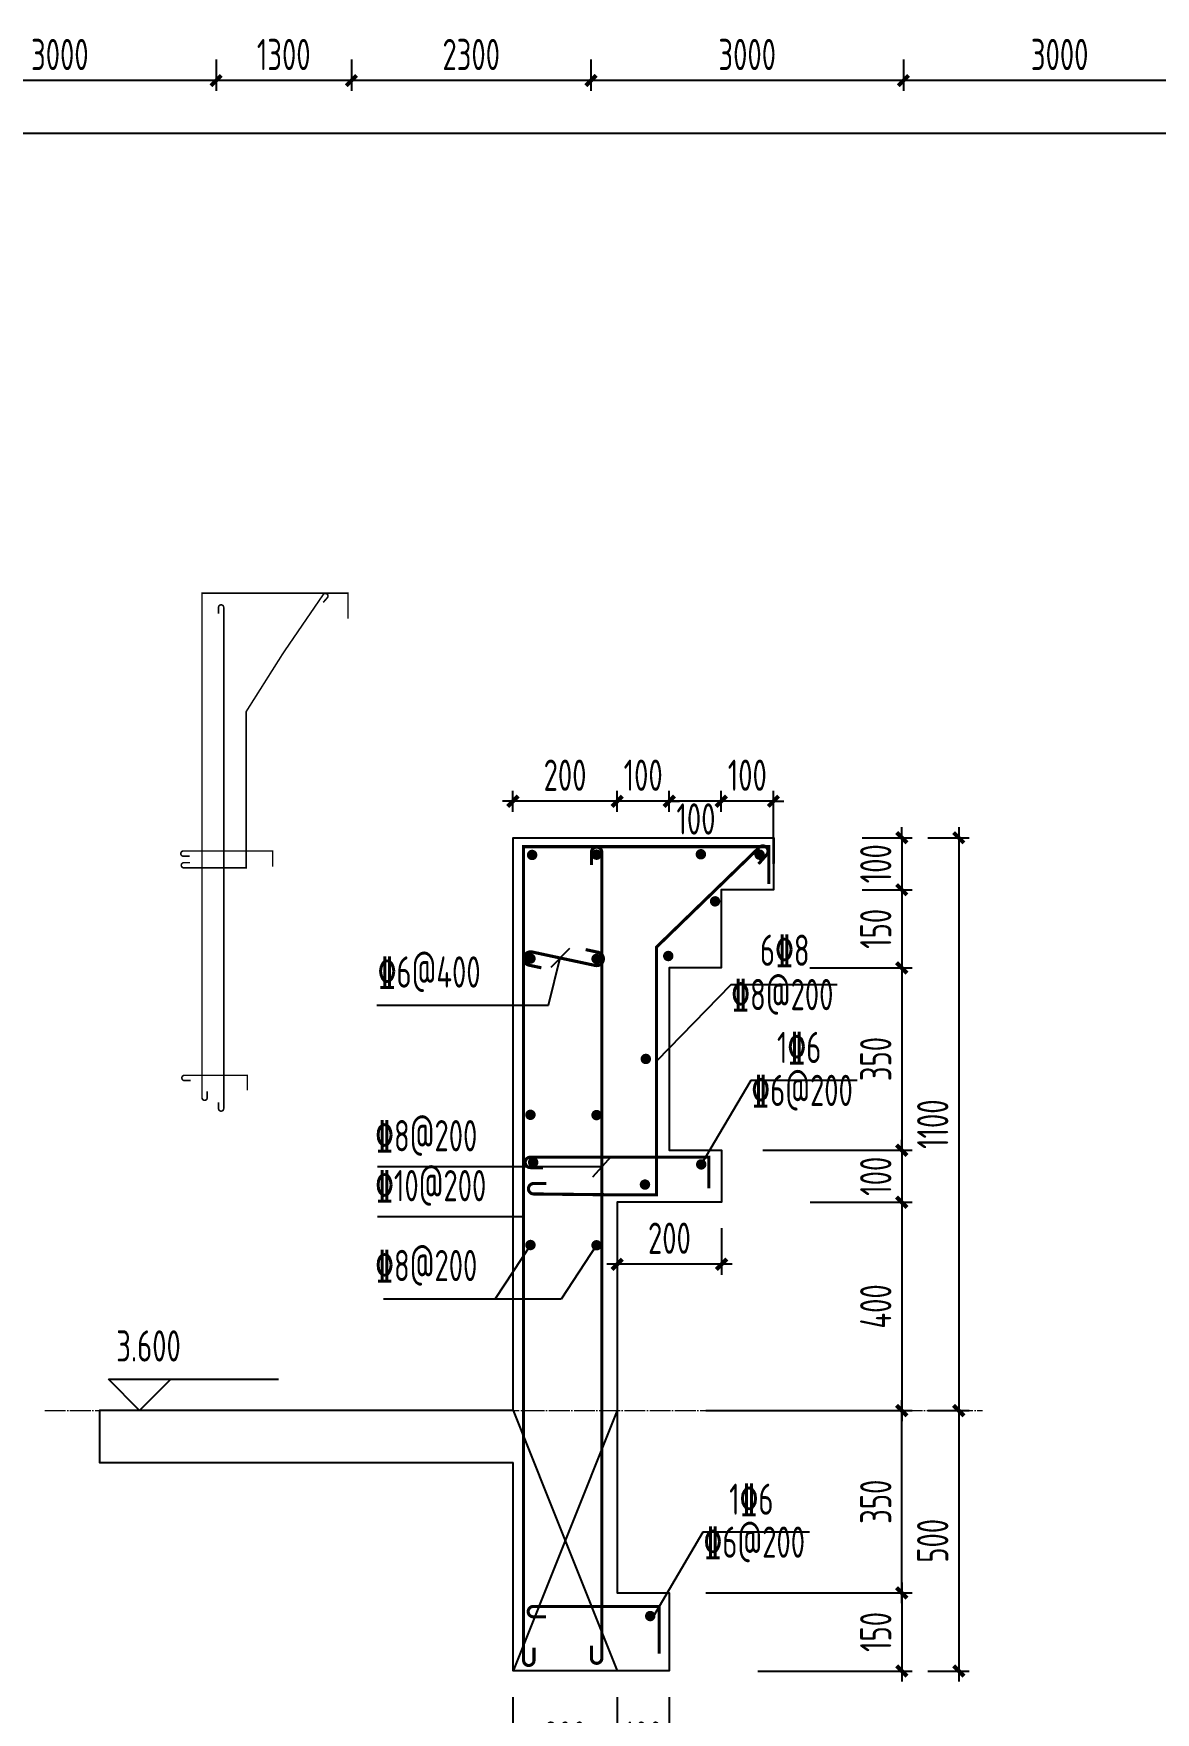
# Model space of a CAD drawing. Extents: x 580289 to 1106878, y -144605 to 78052.
# Drawn here: x 669234 to 680005, y -53187 to -37069 of the extents above; entities that cross this region are included whole.
import ezdxf
from ezdxf.enums import TextEntityAlignment as Align

# ---------------------------------------------------------------- set-up
doc = ezdxf.new("R2010")
doc.units = 0
doc.header["$LTSCALE"] = 100
doc.linetypes.add('DOTE', pattern=[2.42, 2, -0.2, 0.02, -0.2])
doc.layers.get('0').update_dxf_attribs({"linetype": 'CONTINUOUS'})
doc.layers.get('Defpoints').update_dxf_attribs({"linetype": 'CONTINUOUS'})
for name, color, linetype in [('DIM', 3, 'CONTINUOUS'), ('DIM_ELEV', 3, 'CONTINUOUS'), ('TEXT', 2, 'CONTINUOUS'), ('大样$0$REIN', 1, 'CONTINUOUS')]:
    doc.layers.add(name, color=color, linetype=linetype)
for name, color, linetype, lineweight in [('DOTE', 8, 'DOTE', 9), ('REIN', 6, 'CONTINUOUS', 18), ('WALL', 7, 'CONTINUOUS', 25)]:
    doc.layers.add(name, color=color, linetype=linetype, lineweight=lineweight)
doc.styles.get("Standard").update_dxf_attribs({"font": 'tssdeng.shx', "width": 0.7, "bigfont": 'tssdchn.shx'})
doc.styles.add('TSSD_Dimension', font='Tssdeng.shx', dxfattribs={"width": 0.7, "bigfont": 'tssdchn.shx'})
doc.dimstyles.new('TSSD_100_100', dxfattribs={"dimtxt": 300, "dimasz": 100, "dimexe": 100, "dimexo": 250, "dimgap": 100, "dimtad": 1, "dimdec": 0, "dimzin": 0, "dimdsep": 46, "dimtxsty": 'TSSD_Dimension', "dimblk": 'ARCHTICK', "dimcen": 0, "dimdle": 100, "dimclrt": 7, "dimadec": 0, "dimazin": 0, "dimtfac": 1, "dimtdec": 0, "dimtix": 1, "dimtmove": 2, "dimatfit": 3, "dimfxl": 1, "dimtolj": 1, "dimtzin": 0, "dimarcsym": 0})

# ---------------------------------------------------------------- blocks, each defined once
blk = doc.blocks.new('_ArchTick')
at = {"color": 0, "linetype": 'ByBlock', "const_width": 0.4}
blk.add_lwpolyline([(-0.5, -0.5), (0.5, 0.5)], dxfattribs=at)
blk = doc.blocks.new('*D1453')
at = {"layer": 'Defpoints', "color": 0}
for p in [(677586, -37069), (680586, -37069), (677586, -37520)]:
    blk.add_point(p, dxfattribs=at)
at = {"layer": 'DIM', "color": 0, "lineweight": -2}
for p, q in [((677586, -37319), (677586, -37620)), ((680586, -37319), (680586, -37620)), ((680686, -37520), (677486, -37520))]:
    blk.add_line(p, q, dxfattribs=at)
at = {"layer": 'DIM', "color": 0, "lineweight": -2, "xscale": 100, "yscale": 100, "zscale": 100, "rotation": 180}
blk.add_blockref('_ArchTick', (677586, -37520), dxfattribs=at)
at = {"layer": 'DIM', "color": 0, "lineweight": -2, "xscale": 100, "yscale": 100, "zscale": 100}
blk.add_blockref('_ArchTick', (680586, -37520), dxfattribs=at)
at = {"layer": 'DIM', "color": 7, "insert": (679086, -37270), "char_height": 300, "attachment_point": 5, "style": 'TSSD_Dimension'}
blk.add_mtext('\\A1;3000', dxfattribs=at)
blk = doc.blocks.new('*D1454')
at = {"layer": 'Defpoints', "color": 0}
for p in [(674586, -37069), (677586, -37069), (674586, -37520)]:
    blk.add_point(p, dxfattribs=at)
at = {"layer": 'DIM', "color": 0, "lineweight": -2}
for p, q in [((674586, -37319), (674586, -37620)), ((677586, -37319), (677586, -37620)), ((677686, -37520), (674486, -37520))]:
    blk.add_line(p, q, dxfattribs=at)
at = {"layer": 'DIM', "color": 0, "lineweight": -2, "xscale": 100, "yscale": 100, "zscale": 100, "rotation": 180}
blk.add_blockref('_ArchTick', (674586, -37520), dxfattribs=at)
at = {"layer": 'DIM', "color": 0, "lineweight": -2, "xscale": 100, "yscale": 100, "zscale": 100}
blk.add_blockref('_ArchTick', (677586, -37520), dxfattribs=at)
at = {"layer": 'DIM', "color": 7, "insert": (676086, -37270), "char_height": 300, "attachment_point": 5, "style": 'TSSD_Dimension'}
blk.add_mtext('\\A1;3000', dxfattribs=at)
blk = doc.blocks.new('*D1455')
at = {"layer": 'Defpoints', "color": 0}
for p in [(672286, -37069), (674586, -37069), (672286, -37520)]:
    blk.add_point(p, dxfattribs=at)
at = {"layer": 'DIM', "color": 0, "lineweight": -2}
for p, q in [((672286, -37319), (672286, -37620)), ((674586, -37319), (674586, -37620)), ((674686, -37520), (672186, -37520))]:
    blk.add_line(p, q, dxfattribs=at)
at = {"layer": 'DIM', "color": 0, "lineweight": -2, "xscale": 100, "yscale": 100, "zscale": 100, "rotation": 180}
blk.add_blockref('_ArchTick', (672286, -37520), dxfattribs=at)
at = {"layer": 'DIM', "color": 0, "lineweight": -2, "xscale": 100, "yscale": 100, "zscale": 100}
blk.add_blockref('_ArchTick', (674586, -37520), dxfattribs=at)
at = {"layer": 'DIM', "color": 7, "insert": (673436, -37270), "char_height": 300, "attachment_point": 5, "style": 'TSSD_Dimension'}
blk.add_mtext('\\A1;2300', dxfattribs=at)
blk = doc.blocks.new('*D1456')
at = {"layer": 'Defpoints', "color": 0}
for p in [(670986, -37069), (672286, -37069), (670986, -37520)]:
    blk.add_point(p, dxfattribs=at)
at = {"layer": 'DIM', "color": 0, "lineweight": -2}
for p, q in [((670986, -37319), (670986, -37620)), ((672286, -37319), (672286, -37620)), ((672386, -37520), (670886, -37520))]:
    blk.add_line(p, q, dxfattribs=at)
at = {"layer": 'DIM', "color": 0, "lineweight": -2, "xscale": 100, "yscale": 100, "zscale": 100, "rotation": 180}
blk.add_blockref('_ArchTick', (670986, -37520), dxfattribs=at)
at = {"layer": 'DIM', "color": 0, "lineweight": -2, "xscale": 100, "yscale": 100, "zscale": 100}
blk.add_blockref('_ArchTick', (672286, -37520), dxfattribs=at)
at = {"layer": 'DIM', "color": 7, "insert": (671636, -37270), "char_height": 300, "attachment_point": 5, "style": 'TSSD_Dimension'}
blk.add_mtext('\\A1;1300', dxfattribs=at)
blk = doc.blocks.new('*D1457')
at = {"layer": 'Defpoints', "color": 0}
for p in [(667986, -37069), (670986, -37069), (667986, -37520)]:
    blk.add_point(p, dxfattribs=at)
at = {"layer": 'DIM', "color": 0, "lineweight": -2}
for p, q in [((667986, -37319), (667986, -37620)), ((670986, -37319), (670986, -37620)), ((671086, -37520), (667886, -37520))]:
    blk.add_line(p, q, dxfattribs=at)
at = {"layer": 'DIM', "color": 0, "lineweight": -2, "xscale": 100, "yscale": 100, "zscale": 100, "rotation": 180}
blk.add_blockref('_ArchTick', (667986, -37520), dxfattribs=at)
at = {"layer": 'DIM', "color": 0, "lineweight": -2, "xscale": 100, "yscale": 100, "zscale": 100}
blk.add_blockref('_ArchTick', (670986, -37520), dxfattribs=at)
at = {"layer": 'DIM', "color": 7, "insert": (669486, -37270), "char_height": 300, "attachment_point": 5, "style": 'TSSD_Dimension'}
blk.add_mtext('\\A1;3000', dxfattribs=at)
blk = doc.blocks.new('*D1459')
at = {"layer": 'Defpoints', "color": 0}
for p in [(667386, -38025), (716586, -38025), (716586, -38025)]:
    blk.add_point(p, dxfattribs=at)
at = {"layer": 'DIM', "color": 0, "lineweight": -2}
for p, q in [((716586, -37775), (716586, -37925)), ((667286, -38025), (716686, -38025)), ((667386, -38275), (667386, -38125))]:
    blk.add_line(p, q, dxfattribs=at)
at = {"layer": 'DIM', "color": 0, "lineweight": -2, "xscale": 100, "yscale": 100, "zscale": 100, "rotation": 180}
blk.add_blockref('_ArchTick', (667386, -38025), dxfattribs=at)
at = {"layer": 'DIM', "color": 0, "lineweight": -2, "xscale": 100, "yscale": 100, "zscale": 100}
blk.add_blockref('_ArchTick', (716586, -38025), dxfattribs=at)
at = {"layer": 'DIM', "color": 7, "insert": (691986, -37775), "char_height": 300, "attachment_point": 5, "style": 'TSSD_Dimension'}
blk.add_mtext('\\A1;49200', dxfattribs=at)
blk = doc.blocks.new('*D1553')
at = {"layer": 'Defpoints', "color": 0}
for p in [(676941, -44789), (676941, -45289), (677570, -45289)]:
    blk.add_point(p, dxfattribs=at)
at = {"layer": 'DIM', "color": 0, "lineweight": -2}
for p, q in [((677191, -44789), (677670, -44789)), ((677570, -44789), (677570, -44689)), ((677570, -44789), (677570, -45289)), ((677191, -45289), (677670, -45289)), ((677570, -45289), (677570, -45389))]:
    blk.add_line(p, q, dxfattribs=at)
at = {"layer": 'DIM', "color": 0, "lineweight": -2, "xscale": 100, "yscale": 100, "zscale": 100}
for p, rotation in [((677570, -44789), 270), ((677570, -45289), 90)]:
    blk.add_blockref('_ArchTick', p, dxfattribs=dict(at, rotation=rotation))
at = {"layer": 'DIM', "color": 7, "insert": (677320, -45039), "char_height": 300, "attachment_point": 5, "rotation": 90, "style": 'TSSD_Dimension'}
blk.add_mtext('\\A1;100', dxfattribs=at)
blk = doc.blocks.new('*D1554')
at = {"layer": 'Defpoints', "color": 0}
for p in [(676941, -45289), (676438, -46039), (677570, -46039)]:
    blk.add_point(p, dxfattribs=at)
at = {"layer": 'DIM', "color": 0, "lineweight": -2}
for p, q in [((677191, -45289), (677670, -45289)), ((677570, -45189), (677570, -46139)), ((676688, -46039), (677670, -46039))]:
    blk.add_line(p, q, dxfattribs=at)
at = {"layer": 'DIM', "color": 0, "lineweight": -2, "xscale": 100, "yscale": 100, "zscale": 100}
for p, rotation in [((677570, -45289), 90), ((677570, -46039), 270)]:
    blk.add_blockref('_ArchTick', p, dxfattribs=dict(at, rotation=rotation))
at = {"layer": 'DIM', "color": 7, "insert": (677320, -45664), "char_height": 300, "attachment_point": 5, "rotation": 90, "style": 'TSSD_Dimension'}
blk.add_mtext('\\A1;150', dxfattribs=at)
blk = doc.blocks.new('*D1555')
at = {"layer": 'Defpoints', "color": 0}
for p in [(676438, -46039), (675986, -47789), (677570, -47789)]:
    blk.add_point(p, dxfattribs=at)
at = {"layer": 'DIM', "color": 0, "lineweight": -2}
for p, q in [((676688, -46039), (677670, -46039)), ((677570, -45939), (677570, -47889)), ((676236, -47789), (677670, -47789))]:
    blk.add_line(p, q, dxfattribs=at)
at = {"layer": 'DIM', "color": 0, "lineweight": -2, "xscale": 100, "yscale": 100, "zscale": 100}
for p, rotation in [((677570, -46039), 90), ((677570, -47789), 270)]:
    blk.add_blockref('_ArchTick', p, dxfattribs=dict(at, rotation=rotation))
at = {"layer": 'DIM', "color": 7, "insert": (677320, -46914), "char_height": 300, "attachment_point": 5, "rotation": 90, "style": 'TSSD_Dimension'}
blk.add_mtext('\\A1;350', dxfattribs=at)
blk = doc.blocks.new('*D1556')
at = {"layer": 'Defpoints', "color": 0}
for p in [(675986, -47789), (676441, -48289), (677570, -48289)]:
    blk.add_point(p, dxfattribs=at)
at = {"layer": 'DIM', "color": 0, "lineweight": -2}
for p, q in [((677570, -47789), (677570, -47689)), ((676236, -47789), (677670, -47789)), ((677570, -47789), (677570, -48289)), ((676691, -48289), (677670, -48289)), ((677570, -48289), (677570, -48389))]:
    blk.add_line(p, q, dxfattribs=at)
at = {"layer": 'DIM', "color": 0, "lineweight": -2, "xscale": 100, "yscale": 100, "zscale": 100}
for p, rotation in [((677570, -47789), 270), ((677570, -48289), 90)]:
    blk.add_blockref('_ArchTick', p, dxfattribs=dict(at, rotation=rotation))
at = {"layer": 'DIM', "color": 7, "insert": (677320, -48039), "char_height": 300, "attachment_point": 5, "rotation": 90, "style": 'TSSD_Dimension'}
blk.add_mtext('\\A1;100', dxfattribs=at)
blk = doc.blocks.new('*D1557')
at = {"layer": 'Defpoints', "color": 0}
for p in [(674837, -52789), (675337, -52789), (674837, -53673)]:
    blk.add_point(p, dxfattribs=at)
at = {"layer": 'DIM', "color": 0, "lineweight": -2}
for p, q in [((674837, -53039), (674837, -53773)), ((675337, -53039), (675337, -53773)), ((674837, -53673), (674737, -53673)), ((675337, -53673), (674837, -53673)), ((675337, -53673), (675437, -53673))]:
    blk.add_line(p, q, dxfattribs=at)
at = {"layer": 'DIM', "color": 0, "lineweight": -2, "xscale": 100, "yscale": 100, "zscale": 100}
blk.add_blockref('_ArchTick', (674837, -53673), dxfattribs=at)
at = {"layer": 'DIM', "color": 0, "lineweight": -2, "xscale": 100, "yscale": 100, "zscale": 100, "rotation": 180}
blk.add_blockref('_ArchTick', (675337, -53673), dxfattribs=at)
at = {"layer": 'DIM', "color": 7, "insert": (675087, -53423), "char_height": 300, "attachment_point": 5, "style": 'TSSD_Dimension'}
blk.add_mtext('\\A1;100', dxfattribs=at)
blk = doc.blocks.new('*D1558')
at = {"layer": 'Defpoints', "color": 0}
for p in [(676441, -48289), (676441, -50289), (677570, -50289)]:
    blk.add_point(p, dxfattribs=at)
at = {"layer": 'DIM', "color": 0, "lineweight": -2}
for p, q in [((677570, -48189), (677570, -50389)), ((676691, -48289), (677670, -48289)), ((676691, -50289), (677670, -50289))]:
    blk.add_line(p, q, dxfattribs=at)
at = {"layer": 'DIM', "color": 0, "lineweight": -2, "xscale": 100, "yscale": 100, "zscale": 100}
for p, rotation in [((677570, -48289), 90), ((677570, -50289), 270)]:
    blk.add_blockref('_ArchTick', p, dxfattribs=dict(at, rotation=rotation))
at = {"layer": 'DIM', "color": 7, "insert": (677320, -49289), "char_height": 300, "attachment_point": 5, "rotation": 90, "style": 'TSSD_Dimension'}
blk.add_mtext('\\A1;400', dxfattribs=at)
blk = doc.blocks.new('*D1559')
at = {"layer": 'Defpoints', "color": 0}
for p in [(675438, -50289), (677570, -50289), (675438, -52039)]:
    blk.add_point(p, dxfattribs=at)
at = {"layer": 'DIM', "color": 0, "lineweight": -2}
for p, q in [((677570, -52139), (677570, -50189)), ((675688, -50289), (677670, -50289)), ((675688, -52039), (677670, -52039))]:
    blk.add_line(p, q, dxfattribs=at)
at = {"layer": 'DIM', "color": 0, "lineweight": -2, "xscale": 100, "yscale": 100, "zscale": 100}
for p, rotation in [((677570, -50289), 90), ((677570, -52039), 270)]:
    blk.add_blockref('_ArchTick', p, dxfattribs=dict(at, rotation=rotation))
at = {"layer": 'DIM', "color": 7, "insert": (677320, -51164), "char_height": 300, "attachment_point": 5, "rotation": 90, "style": 'TSSD_Dimension'}
blk.add_mtext('\\A1;350', dxfattribs=at)
blk = doc.blocks.new('*D1560')
at = {"layer": 'Defpoints', "color": 0}
for p in [(675938, -52039), (675938, -52789), (677570, -52789)]:
    blk.add_point(p, dxfattribs=at)
at = {"layer": 'DIM', "color": 0, "lineweight": -2}
for p, q in [((676188, -52039), (677670, -52039)), ((677570, -51939), (677570, -52889)), ((676188, -52789), (677670, -52789))]:
    blk.add_line(p, q, dxfattribs=at)
at = {"layer": 'DIM', "color": 0, "lineweight": -2, "xscale": 100, "yscale": 100, "zscale": 100}
for p, rotation in [((677570, -52039), 90), ((677570, -52789), 270)]:
    blk.add_blockref('_ArchTick', p, dxfattribs=dict(at, rotation=rotation))
at = {"layer": 'DIM', "color": 7, "insert": (677320, -52414), "char_height": 300, "attachment_point": 5, "rotation": 90, "style": 'TSSD_Dimension'}
blk.add_mtext('\\A1;150', dxfattribs=at)
blk = doc.blocks.new('*D1561')
at = {"layer": 'Defpoints', "color": 0}
for p in [(674837, -48289), (675840, -48289), (674837, -48884)]:
    blk.add_point(p, dxfattribs=at)
at = {"layer": 'DIM', "color": 0, "lineweight": -2}
for p, q in [((674837, -48539), (674837, -48984)), ((675840, -48539), (675840, -48984)), ((675940, -48884), (674737, -48884))]:
    blk.add_line(p, q, dxfattribs=at)
at = {"layer": 'DIM', "color": 0, "lineweight": -2, "xscale": 100, "yscale": 100, "zscale": 100, "rotation": 180}
blk.add_blockref('_ArchTick', (674837, -48884), dxfattribs=at)
at = {"layer": 'DIM', "color": 0, "lineweight": -2, "xscale": 100, "yscale": 100, "zscale": 100}
blk.add_blockref('_ArchTick', (675840, -48884), dxfattribs=at)
at = {"layer": 'DIM', "color": 7, "insert": (675339, -48634), "char_height": 300, "attachment_point": 5, "style": 'TSSD_Dimension'}
blk.add_mtext('\\A1;200', dxfattribs=at)
blk = doc.blocks.new('*D1562')
at = {"layer": 'Defpoints', "color": 0}
for p in [(675837, -44439), (675837, -44789), (676337, -45289)]:
    blk.add_point(p, dxfattribs=at)
at = {"layer": 'DIM', "color": 0, "lineweight": -2}
for p, q in [((675837, -44439), (675737, -44439)), ((675837, -44539), (675837, -44339)), ((676337, -44439), (675837, -44439)), ((676337, -45039), (676337, -44339)), ((676337, -44439), (676437, -44439))]:
    blk.add_line(p, q, dxfattribs=at)
at = {"layer": 'DIM', "color": 0, "lineweight": -2, "xscale": 100, "yscale": 100, "zscale": 100}
blk.add_blockref('_ArchTick', (675837, -44439), dxfattribs=at)
at = {"layer": 'DIM', "color": 0, "lineweight": -2, "xscale": 100, "yscale": 100, "zscale": 100, "rotation": 180}
blk.add_blockref('_ArchTick', (676337, -44439), dxfattribs=at)
at = {"layer": 'DIM', "color": 7, "insert": (676087, -44189), "char_height": 300, "attachment_point": 5, "style": 'TSSD_Dimension'}
blk.add_mtext('\\A1;100', dxfattribs=at)
blk = doc.blocks.new('*D1563')
at = {"layer": 'Defpoints', "color": 0}
for p in [(675337, -44439), (675337, -44789), (675837, -44736)]:
    blk.add_point(p, dxfattribs=at)
at = {"layer": 'DIM', "color": 0, "lineweight": -2}
for p, q in [((675937, -44439), (675237, -44439)), ((675337, -44539), (675337, -44339)), ((675837, -44486), (675837, -44339))]:
    blk.add_line(p, q, dxfattribs=at)
at = {"layer": 'DIM', "color": 0, "lineweight": -2, "xscale": 100, "yscale": 100, "zscale": 100, "rotation": 180}
blk.add_blockref('_ArchTick', (675337, -44439), dxfattribs=at)
at = {"layer": 'DIM', "color": 0, "lineweight": -2, "xscale": 100, "yscale": 100, "zscale": 100}
blk.add_blockref('_ArchTick', (675837, -44439), dxfattribs=at)
at = {"layer": 'DIM', "color": 7, "insert": (675594, -44609), "char_height": 300, "attachment_point": 5, "style": 'TSSD_Dimension'}
blk.add_mtext('\\A1;100', dxfattribs=at)
blk = doc.blocks.new('*D1564')
at = {"layer": 'Defpoints', "color": 0}
for p in [(674837, -44439), (674837, -44789), (675337, -44789)]:
    blk.add_point(p, dxfattribs=at)
at = {"layer": 'DIM', "color": 0, "lineweight": -2}
for p, q in [((674837, -44439), (674737, -44439)), ((674837, -44539), (674837, -44339)), ((675337, -44439), (674837, -44439)), ((675337, -44539), (675337, -44339)), ((675337, -44439), (675437, -44439))]:
    blk.add_line(p, q, dxfattribs=at)
at = {"layer": 'DIM', "color": 0, "lineweight": -2, "xscale": 100, "yscale": 100, "zscale": 100}
blk.add_blockref('_ArchTick', (674837, -44439), dxfattribs=at)
at = {"layer": 'DIM', "color": 0, "lineweight": -2, "xscale": 100, "yscale": 100, "zscale": 100, "rotation": 180}
blk.add_blockref('_ArchTick', (675337, -44439), dxfattribs=at)
at = {"layer": 'DIM', "color": 7, "insert": (675087, -44189), "char_height": 300, "attachment_point": 5, "style": 'TSSD_Dimension'}
blk.add_mtext('\\A1;100', dxfattribs=at)
blk = doc.blocks.new('*D1565')
at = {"layer": 'Defpoints', "color": 0}
for p in [(673837, -44439), (673837, -44789), (674837, -44789)]:
    blk.add_point(p, dxfattribs=at)
at = {"layer": 'DIM', "color": 0, "lineweight": -2}
for p, q in [((674937, -44439), (673737, -44439)), ((673837, -44539), (673837, -44339)), ((674837, -44539), (674837, -44339))]:
    blk.add_line(p, q, dxfattribs=at)
at = {"layer": 'DIM', "color": 0, "lineweight": -2, "xscale": 100, "yscale": 100, "zscale": 100, "rotation": 180}
blk.add_blockref('_ArchTick', (673837, -44439), dxfattribs=at)
at = {"layer": 'DIM', "color": 0, "lineweight": -2, "xscale": 100, "yscale": 100, "zscale": 100}
blk.add_blockref('_ArchTick', (674837, -44439), dxfattribs=at)
at = {"layer": 'DIM', "color": 7, "insert": (674337, -44189), "char_height": 300, "attachment_point": 5, "style": 'TSSD_Dimension'}
blk.add_mtext('\\A1;200', dxfattribs=at)
blk = doc.blocks.new('*D1566')
at = {"layer": 'Defpoints', "color": 0}
for p in [(677570, -44789), (677570, -50289), (678117, -50289)]:
    blk.add_point(p, dxfattribs=at)
at = {"layer": 'DIM', "color": 0, "lineweight": -2}
for p, q in [((677820, -44789), (678217, -44789)), ((678117, -44689), (678117, -50389)), ((677820, -50289), (678217, -50289))]:
    blk.add_line(p, q, dxfattribs=at)
at = {"layer": 'DIM', "color": 0, "lineweight": -2, "xscale": 100, "yscale": 100, "zscale": 100}
for p, rotation in [((678117, -44789), 90), ((678117, -50289), 270)]:
    blk.add_blockref('_ArchTick', p, dxfattribs=dict(at, rotation=rotation))
at = {"layer": 'DIM', "color": 7, "insert": (677867, -47539), "char_height": 300, "attachment_point": 5, "rotation": 90, "style": 'TSSD_Dimension'}
blk.add_mtext('\\A1;1100', dxfattribs=at)
blk = doc.blocks.new('*D1567')
at = {"layer": 'Defpoints', "color": 0}
for p in [(678117, -50289), (677570, -52789), (678117, -52789)]:
    blk.add_point(p, dxfattribs=at)
at = {"layer": 'DIM', "color": 0, "lineweight": -2}
for p, q in [((678117, -50189), (678117, -52889)), ((677867, -50289), (678017, -50289)), ((677820, -52789), (678217, -52789))]:
    blk.add_line(p, q, dxfattribs=at)
at = {"layer": 'DIM', "color": 0, "lineweight": -2, "xscale": 100, "yscale": 100, "zscale": 100}
for p, rotation in [((678117, -50289), 90), ((678117, -52789), 270)]:
    blk.add_blockref('_ArchTick', p, dxfattribs=dict(at, rotation=rotation))
at = {"layer": 'DIM', "color": 7, "insert": (677867, -51539), "char_height": 300, "attachment_point": 5, "rotation": 90, "style": 'TSSD_Dimension'}
blk.add_mtext('\\A1;500', dxfattribs=at)
blk = doc.blocks.new('*D1568')
at = {"layer": 'Defpoints', "color": 0}
for p in [(673837, -52789), (674837, -52789), (673837, -53673)]:
    blk.add_point(p, dxfattribs=at)
at = {"layer": 'DIM', "color": 0, "lineweight": -2}
for p, q in [((673837, -53039), (673837, -53773)), ((674837, -53039), (674837, -53773)), ((674937, -53673), (673737, -53673))]:
    blk.add_line(p, q, dxfattribs=at)
at = {"layer": 'DIM', "color": 0, "lineweight": -2, "xscale": 100, "yscale": 100, "zscale": 100, "rotation": 180}
blk.add_blockref('_ArchTick', (673837, -53673), dxfattribs=at)
at = {"layer": 'DIM', "color": 0, "lineweight": -2, "xscale": 100, "yscale": 100, "zscale": 100}
blk.add_blockref('_ArchTick', (674837, -53673), dxfattribs=at)
at = {"layer": 'DIM', "color": 7, "insert": (674337, -53423), "char_height": 300, "attachment_point": 5, "style": 'TSSD_Dimension'}
blk.add_mtext('\\A1;200', dxfattribs=at)

msp = doc.modelspace()

# ---------------------------------------------------------------- linework, layer by layer
for p, q in [((674837.2, -50288.7), (673837.2, -52788.7)), ((673837.2, -50288.7), (674837.2, -52788.7))]:
    msp.add_line(p, q)
at = {"layer": 'DIM_ELEV'}
for p, q in [((670251.7, -50288.7), (669951.7, -49988.7)), ((669951.7, -49988.7), (671585.7, -49988.7)), ((670251.7, -50288.7), (670551.7, -49988.7))]:
    msp.add_line(p, q, dxfattribs=at)
at = {"layer": 'DOTE'}
msp.add_line((669341.4, -50288.7), (678345, -50288.7), dxfattribs=at)
at = {"layer": 'REIN', "elevation": 0}
for points in [[(670737, -45028.4, 15, 15, 0), (670677, -45028.4, 15, 15, 1), (670677, -45078.4, 15, 15, 0), (671275.2, -45078.4, 15, 15, 0), (671275.2, -43578.4, 15, 15, 0), (671275.2, -43578.4, 15, 15, 0), (671632, -43014.1, 15, 15, 0), (672016.9, -42452, 15, 15, -1.0000005), (672054.4, -42485.1, 15, 15, 0), (672014.7, -42530.1, 0, 0, 0)], [(672252.4, -42687.2, 15, 15, 0), (672252.4, -42442.1, 15, 15, 0), (670851.4, -42442.1, 15, 15, 0), (670851.4, -47285, 15, 15, 1), (670901.4, -47285, 15, 15, 0), (670901.4, -47225, 0, 0, 0)], [(671009.6, -47328.8, 15, 15, 0), (671009.6, -47388.8, 15, 15, 1), (671059.6, -47388.8, 15, 15, 0), (671059.6, -42578, 15, 15, 1), (671009.6, -42578, 15, 15, 0), (671009.6, -42638, 0, 0, 0)], [(674155.6, -48109, 30, 30, 0), (674035.6, -48109, 30, 30, 1), (674035.6, -48209, 30, 30, 0), (674715.5, -48216.5, 30, 30, 0), (674715.5, -48216.5, 30, 30, 0), (675215.5, -48217.9, 30, 30, 0), (675215.5, -45838.7, 30, 30, 0), (676198.9, -44884.5, 30, 30, -1.0000005), (676273.9, -44950.6, 30, 30, 0), (676194.5, -45040.6, 0, 0, 0)], [(673938.7, -52195.3, 30, 30, 0), (673938.7, -52685.9, 30, 30, 1), (674038.7, -52685.9, 30, 30, 0), (674038.7, -52565.9, 0, 0, 0)]]:
    msp.add_lwpolyline(points, format="xyseb", dxfattribs=at)
at = {"layer": 'REIN', "const_width": 30}
msp.add_lwpolyline([(673938.7, -52615.5), (673938.7, -44875), (676293.7, -44875), (676293.6, -45231.9)], dxfattribs=at)
at = {"layer": 'REIN', "const_width": 50}
for points in [[(673995.8, -44954.5, 1), (674045.8, -44954.5, 1)], [(674614.3, -44951.8, 1), (674664.3, -44951.8, 1)], [(675616, -44948, 1), (675666, -44948, 1)], [(676180.2, -44951.9, 1), (676230.2, -44951.9, 1)], [(675752.5, -45399.9, 1), (675802.5, -45399.9, 1)], [(673979.9, -45949.2, 1), (674029.9, -45949.2, 1)], [(674614.3, -45951.8, 1), (674664.3, -45951.8, 1)], [(675303.2, -45924.7, 1), (675353.2, -45924.7, 1)], [(675087.5, -46912.9, 1), (675137.5, -46912.9, 1)], [(673979.9, -47449.2, 1), (674029.9, -47449.2, 1)], [(674614.3, -47451.8, 1), (674664.3, -47451.8, 1)], [(674005.9, -47906.1, 1), (674055.9, -47906.1, 1)], [(675619.5, -47925.3, 1), (675669.5, -47925.3, 1)], [(675079.3, -48119, 1), (675129.3, -48119, 1)], [(673979.9, -48699.2, 1), (674029.9, -48699.2, 1)], [(674614.3, -48701.8, 1), (674664.3, -48701.8, 1)], [(675129.7, -52261.4, 1), (675179.7, -52261.4, 1)]]:
    msp.add_lwpolyline(points, format="xyb", close=True, dxfattribs=at)
at = {"layer": 'REIN'}
for points in [[(674690.2, -52605.9, 30, 30, 0), (674690.2, -44929.6, 30, 30, 1), (674590.2, -44929.6, 30, 30, 0), (674590.2, -45049.6, 0, 0, 0)], [(674690.2, -52218.3, 30, 30, 0), (674690.2, -52665.5, 30, 30, -1), (674590.2, -52665.5, 30, 30, 0), (674590.2, -52545.5, 0, 0, 0)]]:
    msp.add_lwpolyline(points, format="xyseb", dxfattribs=at)
at = {"layer": 'REIN', "const_width": 30}
for points in [[(674109.5, -46038), (673992.2, -46012.9, -0.9874129), (674017.7, -45885.4), (674626.5, -46015.5, 1.0127476), (674652.1, -45888.1), (674534.7, -45863)], [(674152.7, -52268.7), (674032.7, -52268.7, -1), (674032.7, -52168.7), (675240, -52168.7), (675240, -52621.7)]]:
    msp.add_lwpolyline(points, format="xyb", dxfattribs=at)
at = {"layer": 'REIN', "const_width": 15, "elevation": 0}
msp.add_lwpolyline([(670742.5, -47120.3), (670682.5, -47120.3, -1), (670682.5, -47070.3), (671286.1, -47070.3), (671286.1, -47215.6)], format="xyb", dxfattribs=at)
at = {"layer": 'TEXT'}
for p, q in [((674380.8, -45854), (674200, -46033.4)), ((674179.6, -46396.5, 0), (674290.4, -45943.7)), ((675927.5, -46200.2, 0), (675215.5, -46933.5, 0)), ((676950.2, -46200.2, 0), (675927.5, -46200.2, 0)), ((672528.4, -46396.5), (674179.6, -46396.5, 0)), ((676120.2, -47120), (675644.5, -47925.3)), ((677142.9, -47120), (676120.2, -47120)), ((674781.2, -47847.9), (674599.2, -48048.5)), ((674690.2, -47948.2), (672536.1, -47948.2)), ((673938.7, -48427.9), (672536.1, -48427.9)), ((674004.9, -48699.2), (673666.2, -49216.7)), ((674639.3, -48701.8), (674300.5, -49219.4)), ((674300.5, -49219.4), (672592.6, -49219.4)), ((675661.1, -51456.9, 0), (675185.4, -52262.2, 0)), ((676683.8, -51456.9, 0), (675661.1, -51456.9, 0))]:
    msp.add_line(p, q, dxfattribs=at)
at = {"layer": 'WALL'}
for points in [[(673837.2, -50288.7), (673837.2, -44788.7), (676340.3, -44788.7), (676337.2, -45288.7), (675837.2, -45288.7), (675837.2, -46038.7), (675337.2, -46038.7), (675337.2, -47788.7), (675840.3, -47788.7), (675840.3, -48288.7), (674837.2, -48288.7), (674837.2, -52038.7), (675337.2, -52038.7), (675337.2, -52788.7), (673837.2, -52788.7), (673837.2, -52788.7)], [(673837.2, -50288.7), (669865.3, -50288.7), (669865.3, -50788), (673837.2, -50788)], [(673837.2, -52788.7), (673837.2, -50788)]]:
    msp.add_lwpolyline(points, dxfattribs=at)
at = {"layer": '大样$0$REIN', "const_width": 15, "elevation": 0}
msp.add_lwpolyline([(670732.5, -44966.5), (670672.5, -44966.5, -1), (670672.5, -44916.5), (671529.3, -44916.5), (671529.3, -45066.5)], format="xyb", dxfattribs=at)
at = {"layer": '大样$0$REIN', "const_width": 30}
msp.add_lwpolyline([(674124.3, -47956.1), (674004.3, -47956.1, -1), (674004.3, -47856.1), (675718, -47856.1), (675718, -48156.1)], format="xyb", dxfattribs=at)

# ---------------------------------------------------------------- texts
at = {"layer": 'TEXT', "width": 0.7}
for s, p in [('6%%1328', (676208.3, -46109.2, 0)), ('%%1326@400', (672538.4, -46318.1)), ('%%1328@200', (675933.2, -46535, 0)), ('1%%1326', (676372, -47042.2)), ('%%1326@200', (676125.9, -47454.8)), ('%%1328@200', (672514.2, -47889.8)), ('%%13210@200', (672514.2, -48369.5)), ('%%1328@200', (672514.2, -49136.2)), ('3.600', (670027.9, -49908.1)), ('1%%1326', (675912.9, -51379.1, 0)), ('%%1326@200', (675666.8, -51791.7, 0))]:
    msp.add_text(s, height=300, dxfattribs=at).set_placement(p, align=Align.BOTTOM_LEFT)

# ---------------------------------------------------------------- dimensions: what is measured, and where the dimension line sits
at = {"layer": 'DIM'}
for base, p1, p2, picture, middle in [((667986.5, -37519.6), (670986.5, -37068.9), (667986.5, -37068.9), '*D1457', (669486.5, -37269.6)), ((670986.5, -37519.6), (672286.5, -37068.9), (670986.5, -37068.9), '*D1456', (671636.5, -37269.6)), ((672286.5, -37519.6), (674586.5, -37068.9), (672286.5, -37068.9), '*D1455', (673436.5, -37269.6)), ((674586.5, -37519.6), (677586.5, -37068.9), (674586.5, -37068.9), '*D1454', (676086.5, -37269.6)), ((677586.5, -37519.6), (680586.5, -37068.9), (677586.5, -37068.9), '*D1453', (679086.5, -37269.6)), ((716586.5, -38025.2), (667386.5, -38025.2), (716586.5, -38025.2), '*D1459', (691986.5, -37775.2))]:
    dim = msp.add_linear_dim(base=base, p1=p1, p2=p2, dimstyle='TSSD_100_100', dxfattribs=at)
    dim.commit()
    dim.dimension.update_dxf_attribs({"geometry": picture, "text_midpoint": middle})
for base, p1, p2, text, picture, middle in [((673837.2, -44438.8), (674837.2, -44788.7), (673837.2, -44788.7), '200', '*D1565', (674337.2, -44188.8)), ((674837.2, -44438.8), (675337.2, -44788.7), (674837.2, -44788.7), '100', '*D1564', (675087.2, -44188.8)), ((675837.2, -44438.8), (676337.2, -45288.7), (675837.2, -44788.7), '100', '*D1562', (676087.2, -44188.8)), ((674837.2, -48884.4), (675840.3, -48288.7), (674837.2, -48288.7), '200', '*D1561', (675338.8, -48634.4)), ((673837.2, -53672.7), (674837.2, -52788.7), (673837.2, -52788.7), '200', '*D1568', (674337.2, -53422.7)), ((674837.2, -53672.7), (675337.2, -52788.7), (674837.2, -52788.7), '100', '*D1557', (675087.2, -53422.7))]:
    dim = msp.add_linear_dim(base=base, p1=p1, p2=p2, text=text, dimstyle='TSSD_100_100', dxfattribs=at)
    dim.commit()
    dim.dimension.update_dxf_attribs({"geometry": picture, "text_midpoint": middle})
dim = msp.add_linear_dim(base=(675337.2, -44438.7), p1=(675837.2, -44736.5), p2=(675337.2, -44788.7), text='100', dimstyle='TSSD_100_100', dxfattribs=at)
dim.commit()
dim.dimension.update_dxf_attribs({"geometry": '*D1563', "text_midpoint": (675594.4, -44609), "dimtype": 160})
for base, p1, p2, text, picture, middle in [((677570.4, -45288.7), (676941.4, -44788.7), (676941.4, -45288.7), '100', '*D1553', (677320.4, -45038.7)), ((678116.9, -50288.7), (677570.4, -44788.7), (677570.4, -50288.7), '1100', '*D1566', (677866.9, -47538.7)), ((677570.4, -46038.7), (676941.4, -45288.7), (676438.3, -46038.7), '150', '*D1554', (677320.4, -45663.7)), ((677570.4, -47788.7), (676438.3, -46038.7), (675985.9, -47788.7), '350', '*D1555', (677320.4, -46913.7)), ((677570.4, -48288.7), (675985.9, -47788.7), (676441.4, -48288.7), '100', '*D1556', (677320.4, -48038.7)), ((677570.4, -50288.7), (676441.4, -48288.7), (676441.4, -50288.7), '400', '*D1558', (677320.4, -49288.7)), ((677570.4, -50288.7), (675438.4, -52038.7), (675438.4, -50288.7), '350', '*D1559', (677320.4, -51163.7)), ((678116.9, -52788.7), (678116.9, -50288.7), (677570.4, -52788.7), '500', '*D1567', (677866.9, -51538.7)), ((677570.4, -52788.7), (675938.4, -52038.7), (675938.4, -52788.7), '150', '*D1560', (677320.4, -52413.7))]:
    dim = msp.add_linear_dim(base=base, p1=p1, p2=p2, angle=90, text=text, dimstyle='TSSD_100_100', dxfattribs=at)
    dim.commit()
    dim.dimension.update_dxf_attribs({"geometry": picture, "text_midpoint": middle})

doc.saveas('drawing.dxf')
